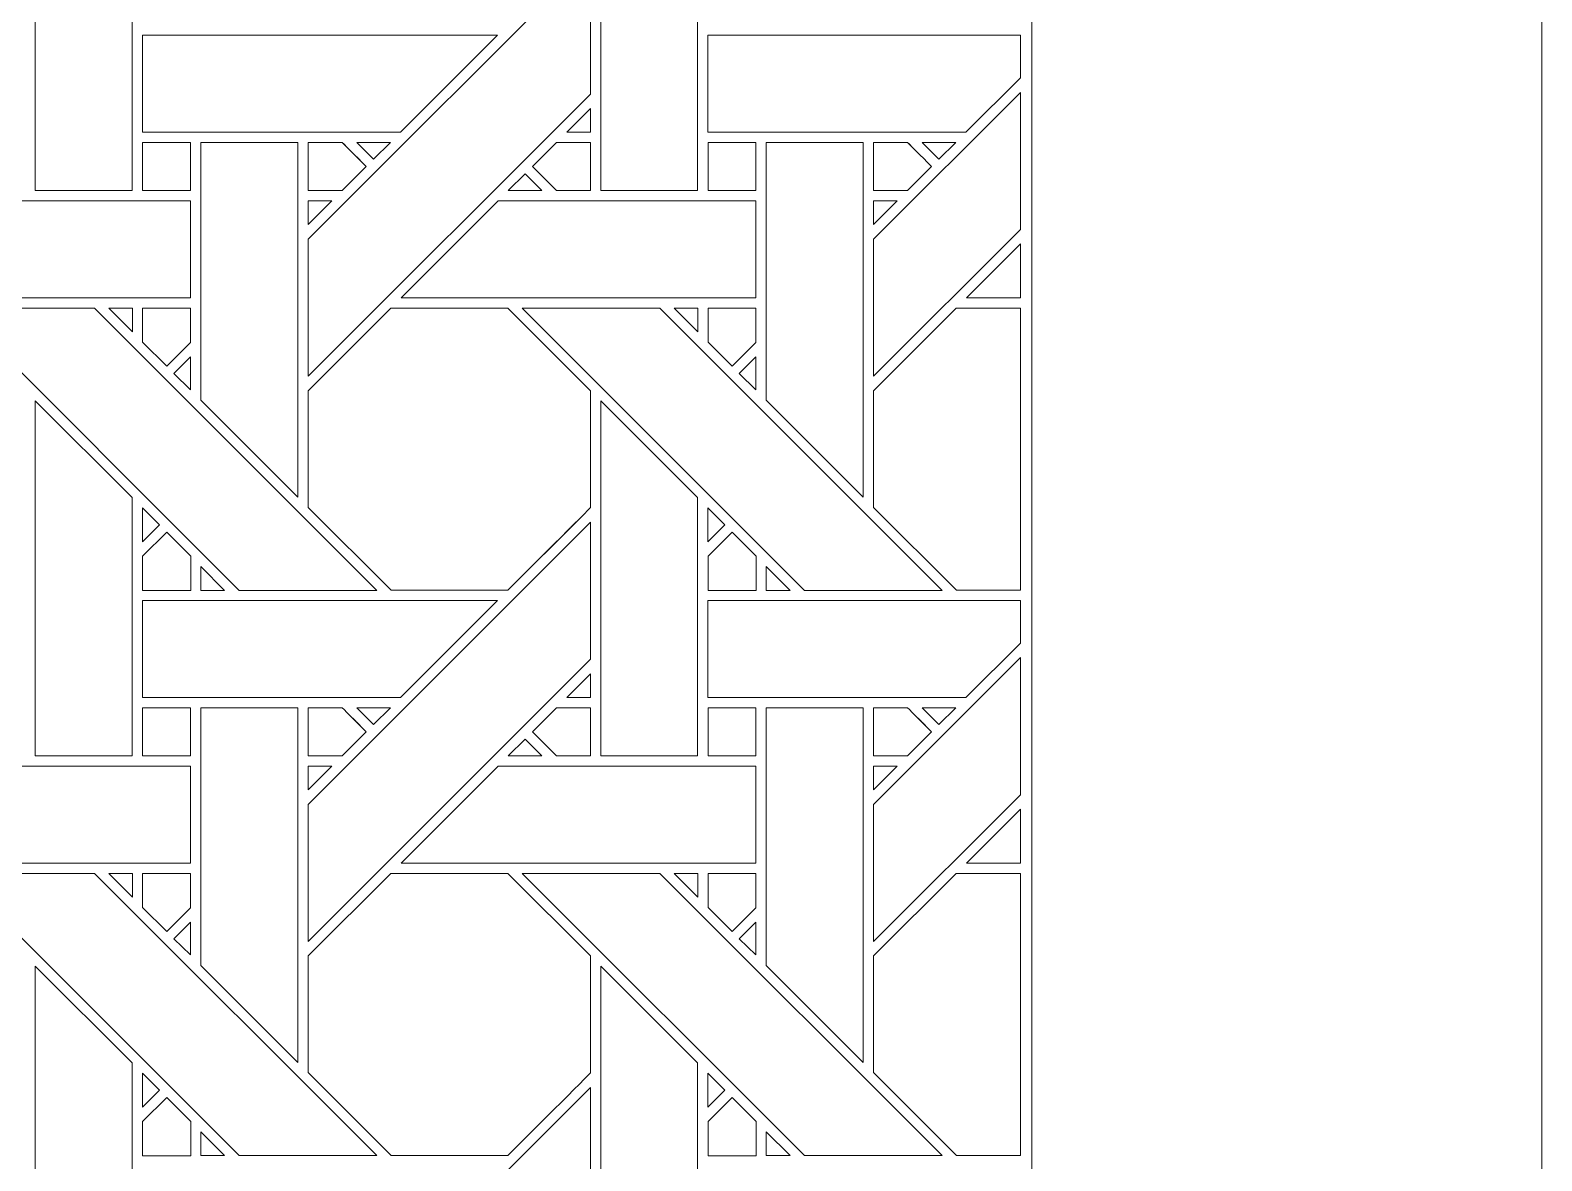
# Model space of a CAD drawing. Header units: inches. Extents: x 4.4 to 20.4, y 1.1 to 17.1.
# Drawn here: x 17.846 to 20.383, y 13.119 to 15.016 of the extents above; entities that cross this region are included whole.
import ezdxf

# ---------------------------------------------------------------- set-up
doc = ezdxf.new("R2010")
doc.units = ezdxf.units.IN
doc.header["$MEASUREMENT"] = 0
doc.layers.add('Design', color=7, linetype='Continuous', lineweight=0)

msp = doc.modelspace()

# ---------------------------------------------------------------- linework, layer by layer
at = {"layer": 'Design'}
for points, knots in [([(4.3829, 17.0948), (4.3829, 17.0948), (4.3829, 1.0948), (4.3829, 1.0948), (4.3829, 1.0948), (20.3829, 1.0948), (20.3829, 1.0948), (20.3829, 1.0948), (20.3829, 17.0948), (20.3829, 17.0948), (20.3829, 17.0948), (4.3829, 17.0948), (4.3829, 17.0948)], [0, 0, 0, 0, 1, 1, 1, 2, 2, 2, 3, 3, 3, 4, 4, 4, 4]), ([(19.3728, 16.2388), (19.3728, 16.2388), (5.2388, 16.2388), (5.2388, 16.2388), (5.2388, 16.2388), (5.2388, 1.9507), (5.2388, 1.9507), (5.2388, 1.9507), (19.5269, 1.9507), (19.5269, 1.9507), (19.5269, 1.9507), (19.5269, 16.2388), (19.5269, 16.2388), (19.5269, 16.2388), (19.3728, 16.2388), (19.3728, 16.2388)], [0, 0, 0, 0, 1, 1, 1, 2, 2, 2, 3, 3, 3, 4, 4, 4, 5, 5, 5, 5]), ([(17.8548, 14.7468), (17.8548, 14.7468), (17.8548, 15.3426), (17.8548, 15.3426), (17.8548, 15.3426), (18.0176, 15.1805), (18.0176, 15.1805), (18.0176, 15.1805), (18.0176, 14.7468), (18.0176, 14.7468), (18.0176, 14.7468), (17.8548, 14.7468), (17.8548, 14.7468)], [0, 0, 0, 0, 1, 1, 1, 2, 2, 2, 3, 3, 3, 4, 4, 4, 4]), ([(18.9663, 14.7468), (18.9663, 14.7468), (18.8036, 14.7468), (18.8036, 14.7468), (18.8036, 14.7468), (18.8036, 15.3426), (18.8036, 15.3426), (18.8036, 15.3426), (18.9663, 15.1805), (18.9663, 15.1805), (18.9663, 15.1805), (18.9663, 14.7468), (18.9663, 14.7468)], [0, 0, 0, 0, 1, 1, 1, 2, 2, 2, 3, 3, 3, 4, 4, 4, 4]), ([(18.7864, 14.909), (18.7864, 14.909), (18.3128, 14.4354), (18.3128, 14.4354), (18.3128, 14.4354), (18.3128, 14.6655), (18.3128, 14.6655), (18.3128, 14.6655), (18.7864, 15.139), (18.7864, 15.139), (18.7864, 15.139), (18.7864, 14.909), (18.7864, 14.909)], [0, 0, 0, 0, 1, 1, 1, 2, 2, 2, 3, 3, 3, 4, 4, 4, 4]), ([(18.6306, 15.0075), (18.6306, 15.0075), (18.4679, 14.8448), (18.4679, 14.8448), (18.4679, 14.8448), (18.0349, 14.8448), (18.0349, 14.8448), (18.0349, 14.8448), (18.0349, 15.0075), (18.0349, 15.0075), (18.0349, 15.0075), (18.6306, 15.0075), (18.6306, 15.0075)], [0, 0, 0, 0, 1, 1, 1, 2, 2, 2, 3, 3, 3, 4, 4, 4, 4]), ([(18.9836, 14.8448), (18.9836, 14.8448), (18.9836, 15.0075), (18.9836, 15.0075), (18.9836, 15.0075), (19.5079, 15.0075), (19.5079, 15.0075), (19.5079, 15.0075), (19.5079, 14.9361), (19.5079, 14.9361), (19.5079, 14.9361), (19.4166, 14.8448), (19.4166, 14.8448), (19.4166, 14.8448), (18.9836, 14.8448), (18.9836, 14.8448)], [0, 0, 0, 0, 1, 1, 1, 2, 2, 2, 3, 3, 3, 4, 4, 4, 5, 5, 5, 5]), ([(19.5079, 14.6817), (19.5079, 14.6817), (19.2615, 14.4354), (19.2615, 14.4354), (19.2615, 14.4354), (19.2615, 14.6655), (19.2615, 14.6655), (19.2615, 14.6655), (19.5079, 14.9118), (19.5079, 14.9118), (19.5079, 14.9118), (19.5079, 14.6817), (19.5079, 14.6817)], [0, 0, 0, 0, 1, 1, 1, 2, 2, 2, 3, 3, 3, 4, 4, 4, 4]), ([(18.7864, 14.8449), (18.7864, 14.8449), (18.7467, 14.8449), (18.7467, 14.8449), (18.7467, 14.8449), (18.7864, 14.8846), (18.7864, 14.8846), (18.7864, 14.8846), (18.7864, 14.8449), (18.7864, 14.8449)], [0, 0, 0, 0, 1, 1, 1, 2, 2, 2, 3, 3, 3, 3]), ([(18.0349, 14.8276), (18.0349, 14.8276), (18.1152, 14.8276), (18.1152, 14.8276), (18.1152, 14.8276), (18.1152, 14.7468), (18.1152, 14.7468), (18.1152, 14.7468), (18.0349, 14.7468), (18.0349, 14.7468), (18.0349, 14.7468), (18.0349, 14.8276), (18.0349, 14.8276)], [0, 0, 0, 0, 1, 1, 1, 2, 2, 2, 3, 3, 3, 4, 4, 4, 4]), ([(18.1152, 14.8276), (18.1152, 14.8276), (18.1152, 14.7468), (18.1152, 14.7468), (18.1152, 14.7468), (18.0349, 14.7468), (18.0349, 14.7468), (18.0349, 14.7468), (18.0349, 14.8276), (18.0349, 14.8276), (18.0349, 14.8276), (18.1152, 14.8276), (18.1152, 14.8276)], [0, 0, 0, 0, 1, 1, 1, 2, 2, 2, 3, 3, 3, 4, 4, 4, 4]), ([(18.2956, 14.8276), (18.2956, 14.8276), (18.2956, 14.2324), (18.2956, 14.2324), (18.2956, 14.2324), (18.1327, 14.3954), (18.1327, 14.3954), (18.1327, 14.3954), (18.1327, 14.8276), (18.1327, 14.8276), (18.1327, 14.8276), (18.2956, 14.8276), (18.2956, 14.8276)], [0, 0, 0, 0, 1, 1, 1, 2, 2, 2, 3, 3, 3, 4, 4, 4, 4]), ([(18.3128, 14.7468), (18.3128, 14.7468), (18.3128, 14.8276), (18.3128, 14.8276), (18.3128, 14.8276), (18.3699, 14.8276), (18.3699, 14.8276), (18.375, 14.8225), (18.4058, 14.7917), (18.4102, 14.7873), (18.4102, 14.7873), (18.3698, 14.7468), (18.3698, 14.7468), (18.3698, 14.7468), (18.3128, 14.7468), (18.3128, 14.7468)], [0, 0, 0, 0, 1, 1, 1, 2, 2, 2, 3, 3, 3, 4, 4, 4, 5, 5, 5, 5]), ([(18.3128, 14.7468), (18.3128, 14.7468), (18.3128, 14.8276), (18.3128, 14.8276), (18.3128, 14.8276), (18.3699, 14.8276), (18.3699, 14.8276), (18.3751, 14.8224), (18.4059, 14.7916), (18.4102, 14.7873), (18.4102, 14.7873), (18.3698, 14.7468), (18.3698, 14.7468), (18.3698, 14.7468), (18.3128, 14.7468), (18.3128, 14.7468)], [0, 0, 0, 0, 1, 1, 1, 2, 2, 2, 3, 3, 3, 4, 4, 4, 5, 5, 5, 5]), ([(18.3942, 14.8276), (18.3942, 14.8276), (18.4507, 14.8276), (18.4507, 14.8276), (18.4507, 14.8276), (18.4224, 14.7994), (18.4224, 14.7994), (18.4224, 14.7994), (18.3942, 14.8276), (18.3942, 14.8276)], [0, 0, 0, 0, 1, 1, 1, 2, 2, 2, 3, 3, 3, 3]), ([(18.7294, 14.7468), (18.7294, 14.7468), (18.689, 14.7872), (18.689, 14.7872), (18.689, 14.7872), (18.7294, 14.8276), (18.7294, 14.8276), (18.7294, 14.8276), (18.7865, 14.8276), (18.7865, 14.8276), (18.7865, 14.8276), (18.7865, 14.7468), (18.7865, 14.7468), (18.7865, 14.7468), (18.7294, 14.7468), (18.7294, 14.7468)], [0, 0, 0, 0, 1, 1, 1, 2, 2, 2, 3, 3, 3, 4, 4, 4, 5, 5, 5, 5]), ([(18.689, 14.7872), (18.689, 14.7872), (18.7294, 14.8276), (18.7294, 14.8276), (18.7294, 14.8276), (18.7865, 14.8276), (18.7865, 14.8276), (18.7865, 14.8276), (18.7865, 14.7468), (18.7865, 14.7468), (18.7865, 14.7468), (18.7294, 14.7468), (18.7294, 14.7468), (18.7294, 14.7468), (18.689, 14.7872), (18.689, 14.7872)], [0, 0, 0, 0, 1, 1, 1, 2, 2, 2, 3, 3, 3, 4, 4, 4, 5, 5, 5, 5]), ([(18.9837, 14.8276), (18.9837, 14.8276), (19.0639, 14.8276), (19.0639, 14.8276), (19.0639, 14.8276), (19.0639, 14.7468), (19.0639, 14.7468), (19.0639, 14.7468), (18.9837, 14.7468), (18.9837, 14.7468), (18.9837, 14.7468), (18.9837, 14.8276), (18.9837, 14.8276)], [0, 0, 0, 0, 1, 1, 1, 2, 2, 2, 3, 3, 3, 4, 4, 4, 4]), ([(18.9837, 14.7468), (18.9837, 14.7468), (18.9837, 14.8276), (18.9837, 14.8276), (18.9837, 14.8276), (19.0639, 14.8276), (19.0639, 14.8276), (19.0639, 14.8276), (19.0639, 14.7468), (19.0639, 14.7468), (19.0639, 14.7468), (18.9837, 14.7468), (18.9837, 14.7468)], [0, 0, 0, 0, 1, 1, 1, 2, 2, 2, 3, 3, 3, 4, 4, 4, 4]), ([(19.2443, 14.2324), (19.2443, 14.2324), (19.0814, 14.3954), (19.0814, 14.3954), (19.0814, 14.3954), (19.0814, 14.8276), (19.0814, 14.8276), (19.0814, 14.8276), (19.2443, 14.8276), (19.2443, 14.8276), (19.2443, 14.8276), (19.2443, 14.2324), (19.2443, 14.2324)], [0, 0, 0, 0, 1, 1, 1, 2, 2, 2, 3, 3, 3, 4, 4, 4, 4]), ([(19.2615, 14.7468), (19.2615, 14.7468), (19.2615, 14.8276), (19.2615, 14.8276), (19.2615, 14.8276), (19.3186, 14.8276), (19.3186, 14.8276), (19.3238, 14.8224), (19.3546, 14.7915), (19.3589, 14.7872), (19.3589, 14.7872), (19.3185, 14.7468), (19.3185, 14.7468), (19.3185, 14.7468), (19.2615, 14.7468), (19.2615, 14.7468)], [0, 0, 0, 0, 1, 1, 1, 2, 2, 2, 3, 3, 3, 4, 4, 4, 5, 5, 5, 5]), ([(19.3187, 14.8277), (19.3238, 14.8225), (19.3546, 14.7917), (19.359, 14.7873), (19.359, 14.7873), (19.3186, 14.7469), (19.3186, 14.7469), (19.3186, 14.7469), (19.2616, 14.7469), (19.2616, 14.7469), (19.2616, 14.7469), (19.2616, 14.8277), (19.2616, 14.8277), (19.2616, 14.8277), (19.3187, 14.8277), (19.3187, 14.8277)], [0, 0, 0, 0, 1, 1, 1, 2, 2, 2, 3, 3, 3, 4, 4, 4, 5, 5, 5, 5]), ([(19.3429, 14.8276), (19.3429, 14.8276), (19.3994, 14.8276), (19.3994, 14.8276), (19.3994, 14.8276), (19.3711, 14.7994), (19.3711, 14.7994), (19.3711, 14.7994), (19.3429, 14.8276), (19.3429, 14.8276)], [0, 0, 0, 0, 1, 1, 1, 2, 2, 2, 3, 3, 3, 3]), ([(18.7051, 14.7468), (18.7051, 14.7468), (18.6486, 14.7468), (18.6486, 14.7468), (18.6486, 14.7468), (18.6769, 14.775), (18.6769, 14.775), (18.6769, 14.775), (18.7051, 14.7468), (18.7051, 14.7468)], [0, 0, 0, 0, 1, 1, 1, 2, 2, 2, 3, 3, 3, 3]), ([(18.1152, 14.7296), (18.1152, 14.7296), (18.1152, 14.5668), (18.1152, 14.5668), (18.1152, 14.5668), (17.5199, 14.5668), (17.5199, 14.5668), (17.5199, 14.5668), (17.6827, 14.7296), (17.6827, 14.7296), (17.6827, 14.7296), (18.1152, 14.7296), (18.1152, 14.7296)], [0, 0, 0, 0, 1, 1, 1, 2, 2, 2, 3, 3, 3, 4, 4, 4, 4]), ([(18.3526, 14.7296), (18.3526, 14.7296), (18.3128, 14.6898), (18.3128, 14.6898), (18.3128, 14.6898), (18.3128, 14.7296), (18.3128, 14.7296), (18.3128, 14.7296), (18.3526, 14.7296), (18.3526, 14.7296)], [0, 0, 0, 0, 1, 1, 1, 2, 2, 2, 3, 3, 3, 3]), ([(19.0639, 14.7296), (19.0639, 14.7296), (19.0639, 14.5668), (19.0639, 14.5668), (19.0639, 14.5668), (18.4686, 14.5668), (18.4686, 14.5668), (18.4686, 14.5668), (18.6314, 14.7296), (18.6314, 14.7296), (18.6314, 14.7296), (19.0639, 14.7296), (19.0639, 14.7296)], [0, 0, 0, 0, 1, 1, 1, 2, 2, 2, 3, 3, 3, 4, 4, 4, 4]), ([(19.3013, 14.7296), (19.3013, 14.7296), (19.2615, 14.6898), (19.2615, 14.6898), (19.2615, 14.6898), (19.2615, 14.7296), (19.2615, 14.7296), (19.2615, 14.7296), (19.3013, 14.7296), (19.3013, 14.7296)], [0, 0, 0, 0, 1, 1, 1, 2, 2, 2, 3, 3, 3, 3]), ([(19.4173, 14.5668), (19.4173, 14.5668), (19.5079, 14.6573), (19.5079, 14.6573), (19.5079, 14.6573), (19.5079, 14.5668), (19.5079, 14.5668), (19.5079, 14.5668), (19.4173, 14.5668), (19.4173, 14.5668)], [0, 0, 0, 0, 1, 1, 1, 2, 2, 2, 3, 3, 3, 3]), ([(18.1968, 14.076), (18.1968, 14.076), (17.7232, 14.5497), (17.7232, 14.5497), (17.7232, 14.5497), (17.9541, 14.5497), (17.9541, 14.5497), (17.9541, 14.5497), (18.4278, 14.076), (18.4278, 14.076), (18.4278, 14.076), (18.1968, 14.076), (18.1968, 14.076)], [0, 0, 0, 0, 1, 1, 1, 2, 2, 2, 3, 3, 3, 4, 4, 4, 4]), ([(18.0177, 14.5497), (18.0177, 14.5497), (18.0177, 14.5099), (18.0177, 14.5099), (18.0177, 14.5099), (17.9783, 14.5497), (17.9783, 14.5497), (17.9783, 14.5497), (18.0177, 14.5497), (18.0177, 14.5497)], [0, 0, 0, 0, 1, 1, 1, 2, 2, 2, 3, 3, 3, 3]), ([(18.1152, 14.5497), (18.1152, 14.5497), (18.1152, 14.4921), (18.1152, 14.4921), (18.1152, 14.4921), (18.0753, 14.4522), (18.0753, 14.4522), (18.0753, 14.4522), (18.0349, 14.4925), (18.0349, 14.4925), (18.0349, 14.4925), (18.0349, 14.5497), (18.0349, 14.5497), (18.0349, 14.5497), (18.1152, 14.5497), (18.1152, 14.5497)], [0, 0, 0, 0, 1, 1, 1, 2, 2, 2, 3, 3, 3, 4, 4, 4, 5, 5, 5, 5]), ([(18.0753, 14.4522), (18.0753, 14.4522), (18.0349, 14.4925), (18.0349, 14.4925), (18.0349, 14.4925), (18.0349, 14.5497), (18.0349, 14.5497), (18.0349, 14.5497), (18.1152, 14.5497), (18.1152, 14.5497), (18.1152, 14.5497), (18.1152, 14.4921), (18.1152, 14.4921), (18.1152, 14.4921), (18.0753, 14.4522), (18.0753, 14.4522)], [0, 0, 0, 0, 1, 1, 1, 2, 2, 2, 3, 3, 3, 4, 4, 4, 5, 5, 5, 5]), ([(18.4515, 14.5497), (18.4515, 14.5497), (18.6477, 14.5497), (18.6477, 14.5497), (18.6477, 14.5497), (18.7865, 14.411), (18.7865, 14.411), (18.7865, 14.411), (18.7865, 14.2148), (18.7865, 14.2148), (18.7687, 14.1969), (18.6567, 14.0851), (18.6478, 14.0761), (18.6478, 14.0761), (18.452, 14.0761), (18.452, 14.0761), (18.452, 14.0761), (18.3128, 14.2153), (18.3128, 14.2153), (18.3128, 14.2153), (18.3128, 14.411), (18.3128, 14.411), (18.3128, 14.411), (18.4515, 14.5497), (18.4515, 14.5497)], [0, 0, 0, 0, 1, 1, 1, 2, 2, 2, 3, 3, 3, 4, 4, 4, 5, 5, 5, 6, 6, 6, 7, 7, 7, 8, 8, 8, 8]), ([(18.7865, 14.2148), (18.7685, 14.1967), (18.6566, 14.085), (18.6478, 14.0761), (18.6478, 14.0761), (18.452, 14.0761), (18.452, 14.0761), (18.452, 14.0761), (18.3128, 14.2153), (18.3128, 14.2153), (18.3128, 14.2153), (18.3128, 14.411), (18.3128, 14.411), (18.3128, 14.411), (18.4515, 14.5497), (18.4515, 14.5497), (18.4515, 14.5497), (18.6477, 14.5497), (18.6477, 14.5497), (18.6477, 14.5497), (18.7865, 14.411), (18.7865, 14.411), (18.7865, 14.411), (18.7865, 14.2148), (18.7865, 14.2148)], [0, 0, 0, 0, 1, 1, 1, 2, 2, 2, 3, 3, 3, 4, 4, 4, 5, 5, 5, 6, 6, 6, 7, 7, 7, 8, 8, 8, 8]), ([(19.3765, 14.076), (19.3765, 14.076), (19.1455, 14.076), (19.1455, 14.076), (19.1455, 14.076), (18.6719, 14.5497), (18.6719, 14.5497), (18.6719, 14.5497), (18.9029, 14.5497), (18.9029, 14.5497), (18.9029, 14.5497), (19.3765, 14.076), (19.3765, 14.076)], [0, 0, 0, 0, 1, 1, 1, 2, 2, 2, 3, 3, 3, 4, 4, 4, 4]), ([(18.9664, 14.5497), (18.9664, 14.5497), (18.9664, 14.5099), (18.9664, 14.5099), (18.9664, 14.5099), (18.927, 14.5497), (18.927, 14.5497), (18.927, 14.5497), (18.9664, 14.5497), (18.9664, 14.5497)], [0, 0, 0, 0, 1, 1, 1, 2, 2, 2, 3, 3, 3, 3]), ([(19.0639, 14.5497), (19.0639, 14.5497), (19.0639, 14.4921), (19.0639, 14.4921), (19.0639, 14.4921), (19.024, 14.4522), (19.024, 14.4522), (19.024, 14.4522), (18.9837, 14.4925), (18.9837, 14.4925), (18.9837, 14.4925), (18.9837, 14.5497), (18.9837, 14.5497), (18.9837, 14.5497), (19.0639, 14.5497), (19.0639, 14.5497)], [0, 0, 0, 0, 1, 1, 1, 2, 2, 2, 3, 3, 3, 4, 4, 4, 5, 5, 5, 5]), ([(19.024, 14.4522), (19.024, 14.4522), (18.9837, 14.4925), (18.9837, 14.4925), (18.9837, 14.4925), (18.9837, 14.5497), (18.9837, 14.5497), (18.9837, 14.5497), (19.0639, 14.5497), (19.0639, 14.5497), (19.0639, 14.5497), (19.0639, 14.4921), (19.0639, 14.4921), (19.0639, 14.4921), (19.024, 14.4522), (19.024, 14.4522)], [0, 0, 0, 0, 1, 1, 1, 2, 2, 2, 3, 3, 3, 4, 4, 4, 5, 5, 5, 5]), ([(19.4002, 14.5498), (19.4002, 14.5498), (19.5079, 14.5498), (19.5079, 14.5498), (19.5079, 14.5498), (19.5079, 14.0761), (19.5079, 14.0761), (19.5079, 14.0761), (19.4008, 14.0761), (19.4008, 14.0761), (19.4008, 14.0761), (19.2616, 14.2153), (19.2616, 14.2153), (19.2616, 14.2153), (19.2616, 14.411), (19.2616, 14.411), (19.2616, 14.411), (19.4002, 14.5498), (19.4002, 14.5498)], [0, 0, 0, 0, 1, 1, 1, 2, 2, 2, 3, 3, 3, 4, 4, 4, 5, 5, 5, 6, 6, 6, 6]), ([(19.4008, 14.0761), (19.4008, 14.0761), (19.2616, 14.2153), (19.2616, 14.2153), (19.2616, 14.2153), (19.2616, 14.411), (19.2616, 14.411), (19.2616, 14.411), (19.4002, 14.5498), (19.4002, 14.5498), (19.4002, 14.5498), (19.5079, 14.5498), (19.5079, 14.5498), (19.5079, 14.5498), (19.5079, 14.0761), (19.5079, 14.0761), (19.5079, 14.0761), (19.4008, 14.0761), (19.4008, 14.0761)], [0, 0, 0, 0, 1, 1, 1, 2, 2, 2, 3, 3, 3, 4, 4, 4, 5, 5, 5, 6, 6, 6, 6]), ([(18.1152, 14.4679), (18.1152, 14.4679), (18.1152, 14.4127), (18.1152, 14.4127), (18.1152, 14.4127), (18.0874, 14.4401), (18.0874, 14.4401), (18.0874, 14.4401), (18.1152, 14.4679), (18.1152, 14.4679)], [0, 0, 0, 0, 1, 1, 1, 2, 2, 2, 3, 3, 3, 3]), ([(19.0639, 14.4679), (19.0639, 14.4679), (19.0639, 14.4127), (19.0639, 14.4127), (19.0639, 14.4127), (19.0361, 14.4401), (19.0361, 14.4401), (19.0361, 14.4401), (19.0639, 14.4679), (19.0639, 14.4679)], [0, 0, 0, 0, 1, 1, 1, 2, 2, 2, 3, 3, 3, 3]), ([(17.8548, 13.798), (17.8548, 13.798), (17.8548, 14.3939), (17.8548, 14.3939), (17.8548, 14.3939), (18.0176, 14.2317), (18.0176, 14.2317), (18.0176, 14.2317), (18.0176, 13.798), (18.0176, 13.798), (18.0176, 13.798), (17.8548, 13.798), (17.8548, 13.798)], [0, 0, 0, 0, 1, 1, 1, 2, 2, 2, 3, 3, 3, 4, 4, 4, 4]), ([(18.8036, 13.798), (18.8036, 13.798), (18.8036, 14.3939), (18.8036, 14.3939), (18.8036, 14.3939), (18.9663, 14.2317), (18.9663, 14.2317), (18.9663, 14.2317), (18.9663, 13.798), (18.9663, 13.798), (18.9663, 13.798), (18.8036, 13.798), (18.8036, 13.798)], [0, 0, 0, 0, 1, 1, 1, 2, 2, 2, 3, 3, 3, 4, 4, 4, 4]), ([(18.0349, 14.1575), (18.0349, 14.1575), (18.0349, 14.2142), (18.0349, 14.2142), (18.0349, 14.2142), (18.0631, 14.1857), (18.0631, 14.1857), (18.0631, 14.1857), (18.0349, 14.1575), (18.0349, 14.1575)], [0, 0, 0, 0, 1, 1, 1, 2, 2, 2, 3, 3, 3, 3]), ([(18.9836, 14.1575), (18.9836, 14.1575), (18.9836, 14.2142), (18.9836, 14.2142), (18.9836, 14.2142), (19.0118, 14.1857), (19.0118, 14.1857), (19.0118, 14.1857), (18.9836, 14.1575), (18.9836, 14.1575)], [0, 0, 0, 0, 1, 1, 1, 2, 2, 2, 3, 3, 3, 3]), ([(18.7864, 13.9603), (18.7864, 13.9603), (18.3128, 13.4866), (18.3128, 13.4866), (18.3128, 13.4866), (18.3128, 13.7167), (18.3128, 13.7167), (18.3128, 13.7167), (18.7864, 14.1903), (18.7864, 14.1903), (18.7864, 14.1903), (18.7864, 13.9603), (18.7864, 13.9603)], [0, 0, 0, 0, 1, 1, 1, 2, 2, 2, 3, 3, 3, 4, 4, 4, 4]), ([(18.0349, 14.0759), (18.0349, 14.0759), (18.0349, 14.1332), (18.0349, 14.1332), (18.0349, 14.1332), (18.0753, 14.1735), (18.0753, 14.1735), (18.0753, 14.1735), (18.1156, 14.1332), (18.1156, 14.1332), (18.1156, 14.1332), (18.1156, 14.0759), (18.1156, 14.0759), (18.1156, 14.0759), (18.0349, 14.0759), (18.0349, 14.0759)], [0, 0, 0, 0, 1, 1, 1, 2, 2, 2, 3, 3, 3, 4, 4, 4, 5, 5, 5, 5]), ([(18.0753, 14.1735), (18.0753, 14.1735), (18.1156, 14.1332), (18.1156, 14.1332), (18.1156, 14.1332), (18.1156, 14.0759), (18.1156, 14.0759), (18.1156, 14.0759), (18.0349, 14.0759), (18.0349, 14.0759), (18.0349, 14.0759), (18.0349, 14.1332), (18.0349, 14.1332), (18.0349, 14.1332), (18.0753, 14.1735), (18.0753, 14.1735)], [0, 0, 0, 0, 1, 1, 1, 2, 2, 2, 3, 3, 3, 4, 4, 4, 5, 5, 5, 5]), ([(18.9837, 14.0759), (18.9837, 14.0759), (18.9837, 14.1332), (18.9837, 14.1332), (18.9837, 14.1332), (19.024, 14.1735), (19.024, 14.1735), (19.024, 14.1735), (19.0643, 14.1332), (19.0643, 14.1332), (19.0643, 14.1332), (19.0643, 14.0759), (19.0643, 14.0759), (19.0643, 14.0759), (18.9837, 14.0759), (18.9837, 14.0759)], [0, 0, 0, 0, 1, 1, 1, 2, 2, 2, 3, 3, 3, 4, 4, 4, 5, 5, 5, 5]), ([(19.024, 14.1735), (19.024, 14.1735), (19.0643, 14.1332), (19.0643, 14.1332), (19.0643, 14.1332), (19.0643, 14.0759), (19.0643, 14.0759), (19.0643, 14.0759), (18.9837, 14.0759), (18.9837, 14.0759), (18.9837, 14.0759), (18.9837, 14.1332), (18.9837, 14.1332), (18.9837, 14.1332), (19.024, 14.1735), (19.024, 14.1735)], [0, 0, 0, 0, 1, 1, 1, 2, 2, 2, 3, 3, 3, 4, 4, 4, 5, 5, 5, 5]), ([(18.1328, 14.076), (18.1328, 14.076), (18.1328, 14.1158), (18.1328, 14.1158), (18.1328, 14.1158), (18.1725, 14.076), (18.1725, 14.076), (18.1725, 14.076), (18.1328, 14.076), (18.1328, 14.076)], [0, 0, 0, 0, 1, 1, 1, 2, 2, 2, 3, 3, 3, 3]), ([(19.0815, 14.076), (19.0815, 14.076), (19.0815, 14.1158), (19.0815, 14.1158), (19.0815, 14.1158), (19.1213, 14.076), (19.1213, 14.076), (19.1213, 14.076), (19.0815, 14.076), (19.0815, 14.076)], [0, 0, 0, 0, 1, 1, 1, 2, 2, 2, 3, 3, 3, 3]), ([(18.4679, 13.8961), (18.4679, 13.8961), (18.0349, 13.8961), (18.0349, 13.8961), (18.0349, 13.8961), (18.0349, 14.0588), (18.0349, 14.0588), (18.0349, 14.0588), (18.6306, 14.0588), (18.6306, 14.0588), (18.6306, 14.0588), (18.4679, 13.8961), (18.4679, 13.8961)], [0, 0, 0, 0, 1, 1, 1, 2, 2, 2, 3, 3, 3, 4, 4, 4, 4]), ([(18.9836, 13.8961), (18.9836, 13.8961), (18.9836, 14.0588), (18.9836, 14.0588), (18.9836, 14.0588), (19.5079, 14.0588), (19.5079, 14.0588), (19.5079, 14.0588), (19.5079, 13.9873), (19.5079, 13.9873), (19.5079, 13.9873), (19.4166, 13.8961), (19.4166, 13.8961), (19.4166, 13.8961), (18.9836, 13.8961), (18.9836, 13.8961)], [0, 0, 0, 0, 1, 1, 1, 2, 2, 2, 3, 3, 3, 4, 4, 4, 5, 5, 5, 5]), ([(19.5079, 13.733), (19.5079, 13.733), (19.2615, 13.4866), (19.2615, 13.4866), (19.2615, 13.4866), (19.2615, 13.7167), (19.2615, 13.7167), (19.2615, 13.7167), (19.5079, 13.9631), (19.5079, 13.9631), (19.5079, 13.9631), (19.5079, 13.733), (19.5079, 13.733)], [0, 0, 0, 0, 1, 1, 1, 2, 2, 2, 3, 3, 3, 4, 4, 4, 4]), ([(18.7864, 13.9359), (18.7864, 13.9359), (18.7864, 13.8961), (18.7864, 13.8961), (18.7864, 13.8961), (18.7467, 13.8961), (18.7467, 13.8961), (18.7467, 13.8961), (18.7864, 13.9359), (18.7864, 13.9359)], [0, 0, 0, 0, 1, 1, 1, 2, 2, 2, 3, 3, 3, 3]), ([(18.0349, 13.8789), (18.0349, 13.8789), (18.1152, 13.8789), (18.1152, 13.8789), (18.1152, 13.8789), (18.1152, 13.7981), (18.1152, 13.7981), (18.1152, 13.7981), (18.0349, 13.7981), (18.0349, 13.7981), (18.0349, 13.7981), (18.0349, 13.8789), (18.0349, 13.8789)], [0, 0, 0, 0, 1, 1, 1, 2, 2, 2, 3, 3, 3, 4, 4, 4, 4]), ([(18.0349, 13.7981), (18.0349, 13.7981), (18.0349, 13.8789), (18.0349, 13.8789), (18.0349, 13.8789), (18.1152, 13.8789), (18.1152, 13.8789), (18.1152, 13.8789), (18.1152, 13.7981), (18.1152, 13.7981), (18.1152, 13.7981), (18.0349, 13.7981), (18.0349, 13.7981)], [0, 0, 0, 0, 1, 1, 1, 2, 2, 2, 3, 3, 3, 4, 4, 4, 4]), ([(18.1327, 13.4466), (18.1327, 13.4466), (18.1327, 13.8788), (18.1327, 13.8788), (18.1327, 13.8788), (18.2956, 13.8788), (18.2956, 13.8788), (18.2956, 13.8788), (18.2956, 13.2837), (18.2956, 13.2837), (18.2956, 13.2837), (18.1327, 13.4466), (18.1327, 13.4466)], [0, 0, 0, 0, 1, 1, 1, 2, 2, 2, 3, 3, 3, 4, 4, 4, 4]), ([(18.3699, 13.8789), (18.375, 13.8738), (18.4058, 13.8429), (18.4102, 13.8385), (18.4102, 13.8385), (18.3698, 13.7981), (18.3698, 13.7981), (18.3698, 13.7981), (18.3128, 13.7981), (18.3128, 13.7981), (18.3128, 13.7981), (18.3128, 13.8789), (18.3128, 13.8789), (18.3128, 13.8789), (18.3699, 13.8789), (18.3699, 13.8789)], [0, 0, 0, 0, 1, 1, 1, 2, 2, 2, 3, 3, 3, 4, 4, 4, 5, 5, 5, 5]), ([(18.4102, 13.8385), (18.4102, 13.8385), (18.3698, 13.7981), (18.3698, 13.7981), (18.3698, 13.7981), (18.3128, 13.7981), (18.3128, 13.7981), (18.3128, 13.7981), (18.3128, 13.8789), (18.3128, 13.8789), (18.3128, 13.8789), (18.3699, 13.8789), (18.3699, 13.8789), (18.3752, 13.8736), (18.406, 13.8427), (18.4102, 13.8385)], [0, 0, 0, 0, 1, 1, 1, 2, 2, 2, 3, 3, 3, 4, 4, 4, 5, 5, 5, 5]), ([(18.3942, 13.8788), (18.3942, 13.8788), (18.4507, 13.8788), (18.4507, 13.8788), (18.4507, 13.8788), (18.4224, 13.8506), (18.4224, 13.8506), (18.4224, 13.8506), (18.3942, 13.8788), (18.3942, 13.8788)], [0, 0, 0, 0, 1, 1, 1, 2, 2, 2, 3, 3, 3, 3]), ([(18.7294, 13.7981), (18.7294, 13.7981), (18.689, 13.8385), (18.689, 13.8385), (18.689, 13.8385), (18.7294, 13.8789), (18.7294, 13.8789), (18.7294, 13.8789), (18.7865, 13.8789), (18.7865, 13.8789), (18.7865, 13.8789), (18.7865, 13.7981), (18.7865, 13.7981), (18.7865, 13.7981), (18.7294, 13.7981), (18.7294, 13.7981)], [0, 0, 0, 0, 1, 1, 1, 2, 2, 2, 3, 3, 3, 4, 4, 4, 5, 5, 5, 5]), ([(18.7865, 13.7981), (18.7865, 13.7981), (18.7294, 13.7981), (18.7294, 13.7981), (18.7294, 13.7981), (18.689, 13.8385), (18.689, 13.8385), (18.689, 13.8385), (18.7294, 13.8789), (18.7294, 13.8789), (18.7294, 13.8789), (18.7865, 13.8789), (18.7865, 13.8789), (18.7865, 13.8789), (18.7865, 13.7981), (18.7865, 13.7981)], [0, 0, 0, 0, 1, 1, 1, 2, 2, 2, 3, 3, 3, 4, 4, 4, 5, 5, 5, 5]), ([(18.9837, 13.8789), (18.9837, 13.8789), (19.0639, 13.8789), (19.0639, 13.8789), (19.0639, 13.8789), (19.0639, 13.7981), (19.0639, 13.7981), (19.0639, 13.7981), (18.9837, 13.7981), (18.9837, 13.7981), (18.9837, 13.7981), (18.9837, 13.8789), (18.9837, 13.8789)], [0, 0, 0, 0, 1, 1, 1, 2, 2, 2, 3, 3, 3, 4, 4, 4, 4]), ([(18.9837, 13.7981), (18.9837, 13.7981), (18.9837, 13.8789), (18.9837, 13.8789), (18.9837, 13.8789), (19.0639, 13.8789), (19.0639, 13.8789), (19.0639, 13.8789), (19.0639, 13.7981), (19.0639, 13.7981), (19.0639, 13.7981), (18.9837, 13.7981), (18.9837, 13.7981)], [0, 0, 0, 0, 1, 1, 1, 2, 2, 2, 3, 3, 3, 4, 4, 4, 4]), ([(19.2443, 13.2837), (19.2443, 13.2837), (19.0814, 13.4466), (19.0814, 13.4466), (19.0814, 13.4466), (19.0814, 13.8788), (19.0814, 13.8788), (19.0814, 13.8788), (19.2443, 13.8788), (19.2443, 13.8788), (19.2443, 13.8788), (19.2443, 13.2837), (19.2443, 13.2837)], [0, 0, 0, 0, 1, 1, 1, 2, 2, 2, 3, 3, 3, 4, 4, 4, 4]), ([(19.3186, 13.8789), (19.3237, 13.8738), (19.3545, 13.8429), (19.3589, 13.8385), (19.3589, 13.8385), (19.3185, 13.7981), (19.3185, 13.7981), (19.3185, 13.7981), (19.2615, 13.7981), (19.2615, 13.7981), (19.2615, 13.7981), (19.2615, 13.8789), (19.2615, 13.8789), (19.2615, 13.8789), (19.3186, 13.8789), (19.3186, 13.8789)], [0, 0, 0, 0, 1, 1, 1, 2, 2, 2, 3, 3, 3, 4, 4, 4, 5, 5, 5, 5]), ([(19.2615, 13.7981), (19.2615, 13.7981), (19.2615, 13.8789), (19.2615, 13.8789), (19.2615, 13.8789), (19.3186, 13.8789), (19.3186, 13.8789), (19.3238, 13.8737), (19.3546, 13.8428), (19.3589, 13.8385), (19.3589, 13.8385), (19.3185, 13.7981), (19.3185, 13.7981), (19.3185, 13.7981), (19.2615, 13.7981), (19.2615, 13.7981)], [0, 0, 0, 0, 1, 1, 1, 2, 2, 2, 3, 3, 3, 4, 4, 4, 5, 5, 5, 5]), ([(19.3429, 13.8788), (19.3429, 13.8788), (19.3994, 13.8788), (19.3994, 13.8788), (19.3994, 13.8788), (19.3711, 13.8506), (19.3711, 13.8506), (19.3711, 13.8506), (19.3429, 13.8788), (19.3429, 13.8788)], [0, 0, 0, 0, 1, 1, 1, 2, 2, 2, 3, 3, 3, 3]), ([(18.6768, 13.8263), (18.6768, 13.8263), (18.7051, 13.798), (18.7051, 13.798), (18.7051, 13.798), (18.6486, 13.798), (18.6486, 13.798), (18.6486, 13.798), (18.6768, 13.8263), (18.6768, 13.8263)], [0, 0, 0, 0, 1, 1, 1, 2, 2, 2, 3, 3, 3, 3]), ([(18.1152, 13.7809), (18.1152, 13.7809), (18.1152, 13.6181), (18.1152, 13.6181), (18.1152, 13.6181), (17.5199, 13.6181), (17.5199, 13.6181), (17.5199, 13.6181), (17.6827, 13.7809), (17.6827, 13.7809), (17.6827, 13.7809), (18.1152, 13.7809), (18.1152, 13.7809)], [0, 0, 0, 0, 1, 1, 1, 2, 2, 2, 3, 3, 3, 4, 4, 4, 4]), ([(18.3526, 13.7809), (18.3526, 13.7809), (18.3128, 13.7411), (18.3128, 13.7411), (18.3128, 13.7411), (18.3128, 13.7809), (18.3128, 13.7809), (18.3128, 13.7809), (18.3526, 13.7809), (18.3526, 13.7809)], [0, 0, 0, 0, 1, 1, 1, 2, 2, 2, 3, 3, 3, 3]), ([(19.0639, 13.7809), (19.0639, 13.7809), (19.0639, 13.6181), (19.0639, 13.6181), (19.0639, 13.6181), (18.4686, 13.6181), (18.4686, 13.6181), (18.4686, 13.6181), (18.6314, 13.7809), (18.6314, 13.7809), (18.6314, 13.7809), (19.0639, 13.7809), (19.0639, 13.7809)], [0, 0, 0, 0, 1, 1, 1, 2, 2, 2, 3, 3, 3, 4, 4, 4, 4]), ([(19.3013, 13.7809), (19.3013, 13.7809), (19.2615, 13.7411), (19.2615, 13.7411), (19.2615, 13.7411), (19.2615, 13.7809), (19.2615, 13.7809), (19.2615, 13.7809), (19.3013, 13.7809), (19.3013, 13.7809)], [0, 0, 0, 0, 1, 1, 1, 2, 2, 2, 3, 3, 3, 3]), ([(19.4173, 13.6181), (19.4173, 13.6181), (19.5079, 13.7086), (19.5079, 13.7086), (19.5079, 13.7086), (19.5079, 13.6181), (19.5079, 13.6181), (19.5079, 13.6181), (19.4173, 13.6181), (19.4173, 13.6181)], [0, 0, 0, 0, 1, 1, 1, 2, 2, 2, 3, 3, 3, 3]), ([(18.1968, 13.1273), (18.1968, 13.1273), (17.7232, 13.601), (17.7232, 13.601), (17.7232, 13.601), (17.9541, 13.601), (17.9541, 13.601), (17.9541, 13.601), (18.4278, 13.1273), (18.4278, 13.1273), (18.4278, 13.1273), (18.1968, 13.1273), (18.1968, 13.1273)], [0, 0, 0, 0, 1, 1, 1, 2, 2, 2, 3, 3, 3, 4, 4, 4, 4]), ([(18.0177, 13.601), (18.0177, 13.601), (18.0177, 13.5611), (18.0177, 13.5611), (18.0177, 13.5611), (17.9783, 13.601), (17.9783, 13.601), (17.9783, 13.601), (18.0177, 13.601), (18.0177, 13.601)], [0, 0, 0, 0, 1, 1, 1, 2, 2, 2, 3, 3, 3, 3]), ([(18.1152, 13.601), (18.1152, 13.601), (18.1152, 13.5434), (18.1152, 13.5434), (18.1152, 13.5434), (18.0753, 13.5035), (18.0753, 13.5035), (18.0753, 13.5035), (18.0349, 13.5438), (18.0349, 13.5438), (18.0349, 13.5438), (18.0349, 13.601), (18.0349, 13.601), (18.0349, 13.601), (18.1152, 13.601), (18.1152, 13.601)], [0, 0, 0, 0, 1, 1, 1, 2, 2, 2, 3, 3, 3, 4, 4, 4, 5, 5, 5, 5]), ([(18.0753, 13.5035), (18.0753, 13.5035), (18.0349, 13.5438), (18.0349, 13.5438), (18.0349, 13.5438), (18.0349, 13.601), (18.0349, 13.601), (18.0349, 13.601), (18.1152, 13.601), (18.1152, 13.601), (18.1152, 13.601), (18.1152, 13.5434), (18.1152, 13.5434), (18.1152, 13.5434), (18.0753, 13.5035), (18.0753, 13.5035)], [0, 0, 0, 0, 1, 1, 1, 2, 2, 2, 3, 3, 3, 4, 4, 4, 5, 5, 5, 5]), ([(18.4515, 13.601), (18.4515, 13.601), (18.6477, 13.601), (18.6477, 13.601), (18.6477, 13.601), (18.7865, 13.4623), (18.7865, 13.4623), (18.7865, 13.4623), (18.7865, 13.2661), (18.7865, 13.2661), (18.7687, 13.2481), (18.6567, 13.1364), (18.6478, 13.1274), (18.6478, 13.1274), (18.4521, 13.1274), (18.4521, 13.1274), (18.4521, 13.1274), (18.3128, 13.2666), (18.3128, 13.2666), (18.3128, 13.2666), (18.3128, 13.4623), (18.3128, 13.4623), (18.3128, 13.4623), (18.4515, 13.601), (18.4515, 13.601)], [0, 0, 0, 0, 1, 1, 1, 2, 2, 2, 3, 3, 3, 4, 4, 4, 5, 5, 5, 6, 6, 6, 7, 7, 7, 8, 8, 8, 8]), ([(18.7865, 13.2661), (18.7687, 13.2481), (18.6567, 13.1364), (18.6478, 13.1274), (18.6478, 13.1274), (18.4521, 13.1274), (18.4521, 13.1274), (18.4521, 13.1274), (18.3128, 13.2666), (18.3128, 13.2666), (18.3128, 13.2666), (18.3128, 13.4623), (18.3128, 13.4623), (18.3128, 13.4623), (18.4515, 13.601), (18.4515, 13.601), (18.4515, 13.601), (18.6477, 13.601), (18.6477, 13.601), (18.6477, 13.601), (18.7865, 13.4623), (18.7865, 13.4623), (18.7865, 13.4623), (18.7865, 13.2661), (18.7865, 13.2661)], [0, 0, 0, 0, 1, 1, 1, 2, 2, 2, 3, 3, 3, 4, 4, 4, 5, 5, 5, 6, 6, 6, 7, 7, 7, 8, 8, 8, 8]), ([(19.3765, 13.1273), (19.3765, 13.1273), (19.1455, 13.1273), (19.1455, 13.1273), (19.1455, 13.1273), (18.6719, 13.601), (18.6719, 13.601), (18.6719, 13.601), (18.9029, 13.601), (18.9029, 13.601), (18.9029, 13.601), (19.3765, 13.1273), (19.3765, 13.1273)], [0, 0, 0, 0, 1, 1, 1, 2, 2, 2, 3, 3, 3, 4, 4, 4, 4]), ([(18.9664, 13.601), (18.9664, 13.601), (18.9664, 13.5611), (18.9664, 13.5611), (18.9664, 13.5611), (18.927, 13.601), (18.927, 13.601), (18.927, 13.601), (18.9664, 13.601), (18.9664, 13.601)], [0, 0, 0, 0, 1, 1, 1, 2, 2, 2, 3, 3, 3, 3]), ([(19.0639, 13.601), (19.0639, 13.601), (19.0639, 13.5434), (19.0639, 13.5434), (19.0639, 13.5434), (19.024, 13.5035), (19.024, 13.5035), (19.024, 13.5035), (18.9837, 13.5438), (18.9837, 13.5438), (18.9837, 13.5438), (18.9837, 13.601), (18.9837, 13.601), (18.9837, 13.601), (19.0639, 13.601), (19.0639, 13.601)], [0, 0, 0, 0, 1, 1, 1, 2, 2, 2, 3, 3, 3, 4, 4, 4, 5, 5, 5, 5]), ([(19.024, 13.5035), (19.024, 13.5035), (18.9837, 13.5438), (18.9837, 13.5438), (18.9837, 13.5438), (18.9837, 13.601), (18.9837, 13.601), (18.9837, 13.601), (19.0639, 13.601), (19.0639, 13.601), (19.0639, 13.601), (19.0639, 13.5434), (19.0639, 13.5434), (19.0639, 13.5434), (19.024, 13.5035), (19.024, 13.5035)], [0, 0, 0, 0, 1, 1, 1, 2, 2, 2, 3, 3, 3, 4, 4, 4, 5, 5, 5, 5]), ([(19.4002, 13.601), (19.4002, 13.601), (19.5079, 13.601), (19.5079, 13.601), (19.5079, 13.601), (19.5079, 13.1274), (19.5079, 13.1274), (19.5079, 13.1274), (19.4008, 13.1274), (19.4008, 13.1274), (19.4008, 13.1274), (19.2615, 13.2666), (19.2615, 13.2666), (19.2615, 13.2666), (19.2615, 13.4623), (19.2615, 13.4623), (19.2615, 13.4623), (19.4002, 13.601), (19.4002, 13.601)], [0, 0, 0, 0, 1, 1, 1, 2, 2, 2, 3, 3, 3, 4, 4, 4, 5, 5, 5, 6, 6, 6, 6]), ([(19.4008, 13.1274), (19.4008, 13.1274), (19.2615, 13.2666), (19.2615, 13.2666), (19.2615, 13.2666), (19.2615, 13.4623), (19.2615, 13.4623), (19.2615, 13.4623), (19.4002, 13.601), (19.4002, 13.601), (19.4002, 13.601), (19.5079, 13.601), (19.5079, 13.601), (19.5079, 13.601), (19.5079, 13.1274), (19.5079, 13.1274), (19.5079, 13.1274), (19.4008, 13.1274), (19.4008, 13.1274)], [0, 0, 0, 0, 1, 1, 1, 2, 2, 2, 3, 3, 3, 4, 4, 4, 5, 5, 5, 6, 6, 6, 6]), ([(18.1152, 13.5191), (18.1152, 13.5191), (18.1152, 13.464), (18.1152, 13.464), (18.1152, 13.464), (18.0874, 13.4913), (18.0874, 13.4913), (18.0874, 13.4913), (18.1152, 13.5191), (18.1152, 13.5191)], [0, 0, 0, 0, 1, 1, 1, 2, 2, 2, 3, 3, 3, 3]), ([(19.0639, 13.5191), (19.0639, 13.5191), (19.0639, 13.464), (19.0639, 13.464), (19.0639, 13.464), (19.0361, 13.4913), (19.0361, 13.4913), (19.0361, 13.4913), (19.0639, 13.5191), (19.0639, 13.5191)], [0, 0, 0, 0, 1, 1, 1, 2, 2, 2, 3, 3, 3, 3]), ([(17.8548, 12.8493), (17.8548, 12.8493), (17.8548, 13.4452), (17.8548, 13.4452), (17.8548, 13.4452), (18.0176, 13.283), (18.0176, 13.283), (18.0176, 13.283), (18.0176, 12.8493), (18.0176, 12.8493), (18.0176, 12.8493), (17.8548, 12.8493), (17.8548, 12.8493)], [0, 0, 0, 0, 1, 1, 1, 2, 2, 2, 3, 3, 3, 4, 4, 4, 4]), ([(18.8036, 12.8493), (18.8036, 12.8493), (18.8036, 13.4452), (18.8036, 13.4452), (18.8036, 13.4452), (18.9663, 13.283), (18.9663, 13.283), (18.9663, 13.283), (18.9663, 12.8493), (18.9663, 12.8493), (18.9663, 12.8493), (18.8036, 12.8493), (18.8036, 12.8493)], [0, 0, 0, 0, 1, 1, 1, 2, 2, 2, 3, 3, 3, 4, 4, 4, 4]), ([(18.0349, 13.2088), (18.0349, 13.2088), (18.0349, 13.2655), (18.0349, 13.2655), (18.0349, 13.2655), (18.0631, 13.2369), (18.0631, 13.2369), (18.0631, 13.2369), (18.0349, 13.2088), (18.0349, 13.2088)], [0, 0, 0, 0, 1, 1, 1, 2, 2, 2, 3, 3, 3, 3]), ([(18.7864, 13.0116), (18.7864, 13.0116), (18.3128, 12.5379), (18.3128, 12.5379), (18.3128, 12.5379), (18.3128, 12.768), (18.3128, 12.768), (18.3128, 12.768), (18.7864, 13.2416), (18.7864, 13.2416), (18.7864, 13.2416), (18.7864, 13.0116), (18.7864, 13.0116)], [0, 0, 0, 0, 1, 1, 1, 2, 2, 2, 3, 3, 3, 4, 4, 4, 4]), ([(18.9836, 13.2088), (18.9836, 13.2088), (18.9836, 13.2655), (18.9836, 13.2655), (18.9836, 13.2655), (19.0118, 13.2369), (19.0118, 13.2369), (19.0118, 13.2369), (18.9836, 13.2088), (18.9836, 13.2088)], [0, 0, 0, 0, 1, 1, 1, 2, 2, 2, 3, 3, 3, 3]), ([(18.0349, 13.1271), (18.0349, 13.1271), (18.0349, 13.1844), (18.0349, 13.1844), (18.0349, 13.1844), (18.0753, 13.2247), (18.0753, 13.2247), (18.0753, 13.2247), (18.1156, 13.1844), (18.1156, 13.1844), (18.1156, 13.1844), (18.1156, 13.1271), (18.1156, 13.1271), (18.1156, 13.1271), (18.0349, 13.1271), (18.0349, 13.1271)], [0, 0, 0, 0, 1, 1, 1, 2, 2, 2, 3, 3, 3, 4, 4, 4, 5, 5, 5, 5]), ([(18.0753, 13.2247), (18.0753, 13.2247), (18.1156, 13.1844), (18.1156, 13.1844), (18.1156, 13.1844), (18.1156, 13.1271), (18.1156, 13.1271), (18.1156, 13.1271), (18.0349, 13.1271), (18.0349, 13.1271), (18.0349, 13.1271), (18.0349, 13.1844), (18.0349, 13.1844), (18.0349, 13.1844), (18.0753, 13.2247), (18.0753, 13.2247)], [0, 0, 0, 0, 1, 1, 1, 2, 2, 2, 3, 3, 3, 4, 4, 4, 5, 5, 5, 5]), ([(18.9837, 13.1271), (18.9837, 13.1271), (18.9837, 13.1844), (18.9837, 13.1844), (18.9837, 13.1844), (19.024, 13.2247), (19.024, 13.2247), (19.024, 13.2247), (19.0643, 13.1844), (19.0643, 13.1844), (19.0643, 13.1844), (19.0643, 13.1271), (19.0643, 13.1271), (19.0643, 13.1271), (18.9837, 13.1271), (18.9837, 13.1271)], [0, 0, 0, 0, 1, 1, 1, 2, 2, 2, 3, 3, 3, 4, 4, 4, 5, 5, 5, 5]), ([(19.024, 13.2247), (19.024, 13.2247), (19.0643, 13.1844), (19.0643, 13.1844), (19.0643, 13.1844), (19.0643, 13.1271), (19.0643, 13.1271), (19.0643, 13.1271), (18.9837, 13.1271), (18.9837, 13.1271), (18.9837, 13.1271), (18.9837, 13.1844), (18.9837, 13.1844), (18.9837, 13.1844), (19.024, 13.2247), (19.024, 13.2247)], [0, 0, 0, 0, 1, 1, 1, 2, 2, 2, 3, 3, 3, 4, 4, 4, 5, 5, 5, 5]), ([(18.1328, 13.1273), (18.1328, 13.1273), (18.1328, 13.1671), (18.1328, 13.1671), (18.1328, 13.1671), (18.1725, 13.1273), (18.1725, 13.1273), (18.1725, 13.1273), (18.1328, 13.1273), (18.1328, 13.1273)], [0, 0, 0, 0, 1, 1, 1, 2, 2, 2, 3, 3, 3, 3]), ([(19.0815, 13.1273), (19.0815, 13.1273), (19.0815, 13.1671), (19.0815, 13.1671), (19.0815, 13.1671), (19.1213, 13.1273), (19.1213, 13.1273), (19.1213, 13.1273), (19.0815, 13.1273), (19.0815, 13.1273)], [0, 0, 0, 0, 1, 1, 1, 2, 2, 2, 3, 3, 3, 3])]:
    msp.add_open_spline(points, degree=3, knots=knots, dxfattribs=at)

doc.saveas('drawing.dxf')
